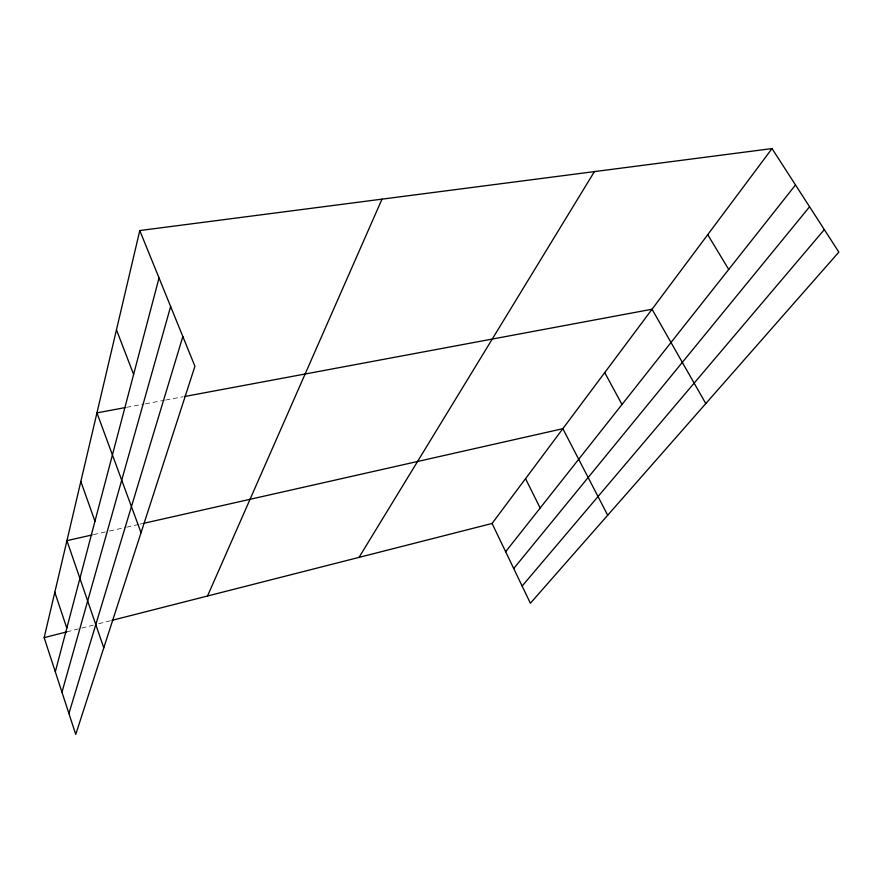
<?xml version="1.0" encoding="UTF-8"?>
<svg xmlns="http://www.w3.org/2000/svg" width="883" height="883" viewBox="0 0 883 883"><rect width="100%" height="100%" fill="white"/><g stroke="black" fill="none" stroke-linecap="round" stroke-linejoin="round"><path stroke-width="0.66" stroke-dasharray="4.42 3.31" d="M66.777 631.886L93.399 625.098M98.73 623.74L110.706 620.683M93.499 534.645L108.112 531.345M109.448 531.047L125.386 527.449M126.71 527.151L138.664 524.447M139.989 524.149L142.649 523.553M126.567 407.339L144.072 404.072M145.419 403.818L164.271 400.297M165.618 400.054L183.112 396.787"/><path stroke-width="1.32" d="M139.779 230.551L194.922 366.268L75.739 734.424L44.15 637.647L139.779 230.551L772.018 148.576L838.85 252.108L530.385 603.244L492.074 523.464L772.018 148.576M55.309 671.82L159.028 277.935M61.965 692.217L170.64 306.5M68.918 713.508L182.836 336.533M207.527 596.003L381.997 199.139M359.039 557.383L594.425 171.6M505.639 551.709L795.495 184.955M513.718 568.531L809.579 206.765M522.129 586.058L824.314 229.602M44.15 637.647L66.777 631.886M112.042 620.341L492.074 523.464M92.174 534.943L66.931 540.65L103.775 647.835M143.984 523.255L562.846 428.685L607.703 515.242M125.22 407.593L96.953 412.869L141.037 532.714M184.459 396.533L652.051 309.227L705.793 403.586M707.725 234.679L728.718 269.458M604.723 372.604L621.996 404.491M525.54 478.652L540.164 508.034M116.457 329.823L133.62 374.425M80.839 481.456L94.956 521.257M54.812 592.25L66.81 628.133"/></g></svg>
